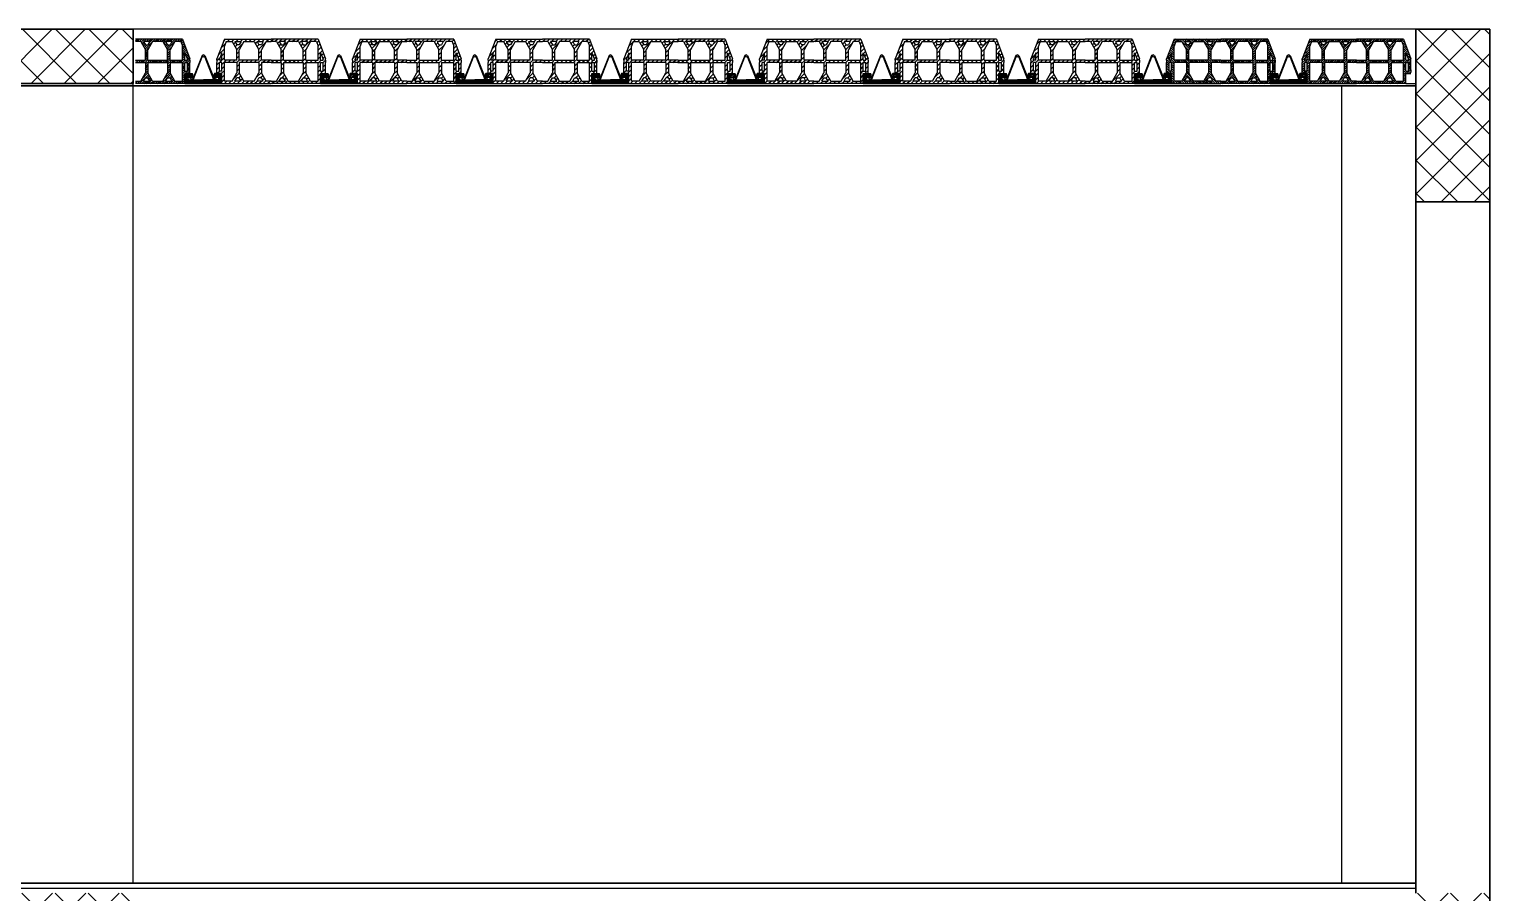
# Model space of a CAD drawing. Header units: millimetres. Extents: x 2329 to 2450, y 1882 to 1940.
# Drawn here: x 2372.71 to 2378.63, y 1919.93 to 1923.43 of the extents above; entities that cross this region are included whole.
import ezdxf

# ---------------------------------------------------------------- set-up
doc = ezdxf.new("R2010")
doc.units = ezdxf.units.MM
doc.layers.add('Fondazione', color=7, linetype='Continuous', lineweight=25)
doc.layers.add('pilastri', color=5, linetype='Continuous', lineweight=30)
for name, color, linetype in [('grigio', 252, 'Continuous'), ('PIGNATTE', 30, 'Continuous'), ('TRAVETT0', 5, 'Continuous')]:
    doc.layers.add(name, color=color, linetype=linetype)

# ---------------------------------------------------------------- blocks, each defined once
blk = doc.blocks.new('mezza pignatta')
at = {"layer": 'PIGNATTE', "linetype": 'Continuous'}
h = blk.add_hatch(dxfattribs=at)
h.set_pattern_fill('ANSI31', color=256, scale=0.002)
h.set_pattern_definition([(45, (0, 0), (-0.00449012806, 0.00449012806), [])])
h.paths.add_polyline_path([(2384.2517, 1920.9977), (2384.0617, 1920.9977), (2384.0617, 1920.9877), (2384.0827, 1920.9877), (2384.1017, 1920.9548), (2384.1017, 1920.9127), (2384.0617, 1920.9127), (2384.0617, 1920.9027), (2384.1017, 1920.9027), (2384.1017, 1920.8605), (2384.0827, 1920.8277), (2384.0617, 1920.8277), (2384.0617, 1920.8177), (2384.2617, 1920.8177), (2384.2617, 1920.8577), (2384.2817, 1920.8577), (2384.2817, 1920.9027), (2384.2817, 1920.9127), (2384.2817, 1920.9177)])
h.paths.add_polyline_path([(2384.1307, 1920.9877), (2384.1727, 1920.9877), (2384.1917, 1920.9548), (2384.1917, 1920.9127), (2384.1117, 1920.9127), (2384.1117, 1920.9548)], flags=16)
h.paths.add_polyline_path([(2384.1017, 1920.9748), (2384.0943, 1920.9877), (2384.1191, 1920.9877), (2384.1117, 1920.9748)], flags=16)
h.paths.add_polyline_path([(2384.1117, 1920.9027), (2384.1917, 1920.9027), (2384.1917, 1920.8605), (2384.1727, 1920.8277), (2384.1307, 1920.8277), (2384.1117, 1920.8605)], flags=16)
h.paths.add_polyline_path([(2384.1843, 1920.9877), (2384.2091, 1920.9877), (2384.2017, 1920.9748), (2384.1917, 1920.9748)], flags=16)
h.paths.add_polyline_path([(2384.2017, 1920.9548), (2384.2207, 1920.9877), (2384.2448, 1920.9877), (2384.2517, 1920.9692), (2384.2517, 1920.9127), (2384.2017, 1920.9127)], flags=16)
h.paths.add_polyline_path([(2384.2017, 1920.9027), (2384.2517, 1920.9027), (2384.2517, 1920.8677), (2384.2517, 1920.8577), (2384.2517, 1920.8277), (2384.2207, 1920.8277), (2384.2017, 1920.8605)], flags=16)
h.paths.add_polyline_path([(2384.1117, 1920.8405), (2384.1191, 1920.8277), (2384.0943, 1920.8277), (2384.1017, 1920.8405)], flags=16)
h.paths.add_polyline_path([(2384.1917, 1920.8405), (2384.2017, 1920.8405), (2384.2091, 1920.8277), (2384.1843, 1920.8277)], flags=16)
h.paths.add_polyline_path([(2384.2617, 1920.9425), (2384.2717, 1920.9158), (2384.2717, 1920.9127), (2384.2617, 1920.9127)], flags=16)
h.paths.add_polyline_path([(2384.2617, 1920.9027), (2384.2717, 1920.9027), (2384.2717, 1920.8677), (2384.2617, 1920.8677)], flags=16)
for p, q in [((2384.2517, 1920.9977), (2384.0617, 1920.9977)), ((2384.0827, 1920.9877), (2384.0617, 1920.9877)), ((2384.0827, 1920.9877), (2384.1017, 1920.9548)), ((2384.1191, 1920.9877), (2384.0943, 1920.9877)), ((2384.0943, 1920.9877), (2384.1017, 1920.9748)), ((2384.1307, 1920.9877), (2384.1117, 1920.9548)), ((2384.1191, 1920.9877), (2384.1117, 1920.9748)), ((2384.1727, 1920.9877), (2384.1307, 1920.9877)), ((2384.1727, 1920.9877), (2384.1917, 1920.9548)), ((2384.2091, 1920.9877), (2384.1843, 1920.9877)), ((2384.1843, 1920.9877), (2384.1917, 1920.9748)), ((2384.2207, 1920.9877), (2384.2017, 1920.9548)), ((2384.2091, 1920.9877), (2384.2017, 1920.9748)), ((2384.2448, 1920.9877), (2384.2207, 1920.9877)), ((2384.2448, 1920.9877), (2384.2517, 1920.9692)), ((2384.2517, 1920.9977), (2384.2817, 1920.9177)), ((2384.1017, 1920.9748), (2384.1117, 1920.9748)), ((2384.1017, 1920.9127), (2384.1017, 1920.9548)), ((2384.1117, 1920.9127), (2384.1117, 1920.9548)), ((2384.1917, 1920.9748), (2384.2017, 1920.9748)), ((2384.1917, 1920.9127), (2384.1917, 1920.9548)), ((2384.2017, 1920.9127), (2384.2017, 1920.9548)), ((2384.2517, 1920.9127), (2384.2517, 1920.9692)), ((2384.2617, 1920.9127), (2384.2617, 1920.9425)), ((2384.2617, 1920.9425), (2384.2717, 1920.9158)), ((2384.0617, 1920.9127), (2384.1017, 1920.9127)), ((2384.0617, 1920.9027), (2384.1017, 1920.9027)), ((2384.1017, 1920.9027), (2384.1017, 1920.8605)), ((2384.1117, 1920.9127), (2384.1917, 1920.9127)), ((2384.1117, 1920.9027), (2384.1917, 1920.9027)), ((2384.1117, 1920.9027), (2384.1117, 1920.8605)), ((2384.1917, 1920.9027), (2384.1917, 1920.8605)), ((2384.2017, 1920.9127), (2384.2517, 1920.9127)), ((2384.2017, 1920.9027), (2384.2517, 1920.9027)), ((2384.2017, 1920.9027), (2384.2017, 1920.8605)), ((2384.2517, 1920.8677), (2384.2517, 1920.9027)), ((2384.2517, 1920.8577), (2384.2517, 1920.8677)), ((2384.2617, 1920.9127), (2384.2717, 1920.9127)), ((2384.2617, 1920.9027), (2384.2717, 1920.9027)), ((2384.2617, 1920.8677), (2384.2617, 1920.9027)), ((2384.2617, 1920.8677), (2384.2717, 1920.8677)), ((2384.2717, 1920.9127), (2384.2717, 1920.9158)), ((2384.2717, 1920.8677), (2384.2717, 1920.9027)), ((2384.2817, 1920.9127), (2384.2817, 1920.9177)), ((2384.2817, 1920.9127), (2384.2817, 1920.9027)), ((2384.2817, 1920.8577), (2384.2817, 1920.9027)), ((2384.0617, 1920.8277), (2384.0827, 1920.8277)), ((2384.0827, 1920.8277), (2384.1017, 1920.8605)), ((2384.0943, 1920.8277), (2384.1017, 1920.8405)), ((2384.0943, 1920.8277), (2384.1191, 1920.8277)), ((2384.1017, 1920.8405), (2384.1117, 1920.8405)), ((2384.1307, 1920.8277), (2384.1117, 1920.8605)), ((2384.1191, 1920.8277), (2384.1117, 1920.8405)), ((2384.1307, 1920.8277), (2384.1727, 1920.8277)), ((2384.1727, 1920.8277), (2384.1917, 1920.8605)), ((2384.1843, 1920.8277), (2384.1917, 1920.8405)), ((2384.1843, 1920.8277), (2384.2091, 1920.8277)), ((2384.1917, 1920.8405), (2384.2017, 1920.8405)), ((2384.2207, 1920.8277), (2384.2017, 1920.8605)), ((2384.2091, 1920.8277), (2384.2017, 1920.8405)), ((2384.2207, 1920.8277), (2384.2517, 1920.8277)), ((2384.2517, 1920.8277), (2384.2517, 1920.8577)), ((2384.2617, 1920.8577), (2384.2817, 1920.8577)), ((2384.2617, 1920.8177), (2384.2617, 1920.8577)), ((2384.2617, 1920.8177), (2384.2617, 1920.8577)), ((2384.2617, 1920.8577), (2384.2817, 1920.8577)), ((2384.2617, 1920.8577), (2384.2817, 1920.8577))]:
    blk.add_line(p, q, dxfattribs=at)
blk.add_lwpolyline([(2384.2617, 1920.8177), (2384.0617, 1920.8177)], dxfattribs=at)
blk = doc.blocks.new('travetto')
at = {"layer": 'TRAVETT0', "linetype": 'Continuous'}
h = blk.add_hatch(dxfattribs=at)
h.set_pattern_fill('STEEL', color=256, scale=0.002)
h.set_pattern_definition([(45, (0.770935, 2.1805917), (-0.00449012806, 0.00449012806), []), (45, (0.770935, 2.1837667), (-0.00449012806, 0.00449012806), [])])
h.paths.add_polyline_path([(2383.7269, 1920.9351), (2383.7269, 1920.8951), (2383.8769, 1920.8951), (2383.8769, 1920.9351), (2383.8469, 1920.9351, 0.357495), (2383.8469, 1920.9201), (2383.8619, 1920.9201, -0.543766), (2383.8619, 1920.9101), (2383.8019, 1920.9101), (2383.7419, 1920.9101, -0.543766), (2383.7419, 1920.9201), (2383.7569, 1920.9201, 0.357495), (2383.7569, 1920.9351)])
at = {"layer": 'PIGNATTE', "linetype": 'Continuous'}
for p, q in [((2383.7269, 1920.9351), (2383.7469, 1920.9351)), ((2383.7269, 1920.8951), (2383.7269, 1920.9351)), ((2383.7269, 1920.9351), (2383.7469, 1920.9351)), ((2383.8769, 1920.9351), (2383.8569, 1920.9351)), ((2383.8769, 1920.9351), (2383.8569, 1920.9351)), ((2383.8769, 1920.8951), (2383.8769, 1920.9351))]:
    blk.add_line(p, q, dxfattribs=at)
at = {"layer": 'TRAVETT0', "linetype": 'Continuous'}
for p, q in [((2383.7961, 1921.0092), (2383.7586, 1920.9139)), ((2383.7986, 1921.0092), (2383.7606, 1920.912)), ((2383.7986, 1921.0092), (2383.7961, 1921.0092)), ((2383.8051, 1921.0092), (2383.8431, 1920.912)), ((2383.8051, 1921.0092), (2383.8076, 1921.0092)), ((2383.8076, 1921.0092), (2383.8451, 1920.9139)), ((2383.7269, 1920.8951), (2383.7269, 1920.9351)), ((2383.7269, 1920.9351), (2383.7569, 1920.9351)), ((2383.8769, 1920.9351), (2383.8469, 1920.9351)), ((2383.8769, 1920.8951), (2383.8769, 1920.9351)), ((2383.7419, 1920.9201), (2383.7569, 1920.9201)), ((2383.7419, 1920.9101), (2383.8019, 1920.9101)), ((2383.7606, 1920.912), (2383.757, 1920.912)), ((2383.8619, 1920.9101), (2383.8019, 1920.9101)), ((2383.8431, 1920.912), (2383.8468, 1920.912)), ((2383.8619, 1920.9201), (2383.8469, 1920.9201))]:
    blk.add_line(p, q, dxfattribs=at)
at = {"layer": 'TRAVETT0'}
blk.add_lwpolyline([(2383.7269, 1920.8951), (2383.8769, 1920.8951)], dxfattribs=at)
at = {"layer": 'TRAVETT0', "linetype": 'Continuous'}
for centre in [(2383.7549, 1920.9152), (2383.8488, 1920.9152)]:
    blk.add_circle(centre, 0.00378, dxfattribs=at)
for centre, radius, start, end in [((2383.8019, 1921.0073), 0.00378, 90, 270), ((2383.8019, 1921.0073), 0.00378, 270, 90), ((2383.7477, 1920.9276), 0.0118, 320.65654, 39.34346), ((2383.856, 1920.9276), 0.0118, 140.65654, 219.34346), ((2383.7451, 1920.9151), 0.00596, 122.92829, 237.07171), ((2383.8586, 1920.9151), 0.00596, 302.92829, 57.07171)]:
    blk.add_arc(centre, radius, start, end, dxfattribs=at)
blk = doc.blocks.new('pignatta')
at = {"layer": 'PIGNATTE', "linetype": 'Continuous'}
h = blk.add_hatch(dxfattribs=at)
h.set_pattern_fill('ANSI31', color=256, scale=0.0039)
h.paths.add_polyline_path([(2384.9072, 1921.3369), (2384.9072, 1921.3319), (2384.9072, 1921.3219), (2384.9072, 1921.2769), (2384.9272, 1921.2769), (2384.9272, 1921.2369), (2385.1272, 1921.2369), (2385.3272, 1921.2369), (2385.3272, 1921.2769), (2385.3472, 1921.2769), (2385.3472, 1921.3219), (2385.3472, 1921.3319), (2385.3472, 1921.3369), (2385.3172, 1921.4169), (2385.1272, 1921.4169), (2384.9372, 1921.4169)])
h.paths.add_polyline_path([(2384.9372, 1921.3884), (2384.9441, 1921.4069), (2384.9682, 1921.4069), (2384.9872, 1921.374), (2384.9872, 1921.3319), (2384.9372, 1921.3319)], flags=16)
h.paths.add_polyline_path([(2384.9272, 1921.3618), (2384.9272, 1921.3319), (2384.9172, 1921.3319), (2384.9172, 1921.3351)], flags=16)
h.paths.add_polyline_path([(2384.9272, 1921.3219), (2384.9272, 1921.2869), (2384.9172, 1921.2869), (2384.9172, 1921.3219)], flags=16)
h.paths.add_polyline_path([(2384.9372, 1921.3219), (2384.9872, 1921.3219), (2384.9872, 1921.2798), (2384.9682, 1921.2469), (2384.9372, 1921.2469), (2384.9372, 1921.2769), (2384.9372, 1921.2869)], flags=16)
h.paths.add_polyline_path([(2384.9798, 1921.4069), (2385.0046, 1921.4069), (2384.9972, 1921.394), (2384.9872, 1921.394)], flags=16)
h.paths.add_polyline_path([(2384.9972, 1921.374), (2385.0162, 1921.4069), (2385.0582, 1921.4069), (2385.0772, 1921.374), (2385.0772, 1921.3319), (2384.9972, 1921.3319)], flags=16)
h.paths.add_polyline_path([(2384.9972, 1921.3219), (2385.0772, 1921.3219), (2385.0772, 1921.2798), (2385.0582, 1921.2469), (2385.0162, 1921.2469), (2384.9972, 1921.2798)], flags=16)
h.paths.add_polyline_path([(2384.9872, 1921.2598), (2384.9972, 1921.2598), (2385.0046, 1921.2469), (2384.9798, 1921.2469)], flags=16)
h.paths.add_polyline_path([(2385.0698, 1921.4069), (2385.0946, 1921.4069), (2385.0872, 1921.394), (2385.0772, 1921.394)], flags=16)
h.paths.add_polyline_path([(2385.0872, 1921.374), (2385.1062, 1921.4069), (2385.1272, 1921.4069), (2385.1482, 1921.4069), (2385.1672, 1921.374), (2385.1672, 1921.3319), (2385.1272, 1921.3319), (2385.0872, 1921.3319)], flags=16)
h.paths.add_polyline_path([(2385.0872, 1921.3219), (2385.1272, 1921.3219), (2385.1672, 1921.3219), (2385.1672, 1921.2798), (2385.1482, 1921.2469), (2385.1272, 1921.2469), (2385.1062, 1921.2469), (2385.0872, 1921.2798)], flags=16)
h.paths.add_polyline_path([(2385.0772, 1921.2598), (2385.0872, 1921.2598), (2385.0946, 1921.2469), (2385.0698, 1921.2469)], flags=16)
h.paths.add_polyline_path([(2385.1598, 1921.4069), (2385.1846, 1921.4069), (2385.1772, 1921.394), (2385.1672, 1921.394)], flags=16)
h.paths.add_polyline_path([(2385.1772, 1921.374), (2385.1962, 1921.4069), (2385.2382, 1921.4069), (2385.2572, 1921.374), (2385.2572, 1921.3319), (2385.1772, 1921.3319)], flags=16)
h.paths.add_polyline_path([(2385.1772, 1921.3219), (2385.2572, 1921.3219), (2385.2572, 1921.2798), (2385.2382, 1921.2469), (2385.1962, 1921.2469), (2385.1772, 1921.2798)], flags=16)
h.paths.add_polyline_path([(2385.1598, 1921.2469), (2385.1672, 1921.2598), (2385.1772, 1921.2598), (2385.1846, 1921.2469)], flags=16)
h.paths.add_polyline_path([(2385.2498, 1921.4069), (2385.2746, 1921.4069), (2385.2672, 1921.394), (2385.2572, 1921.394)], flags=16)
h.paths.add_polyline_path([(2385.2672, 1921.374), (2385.2862, 1921.4069), (2385.3103, 1921.4069), (2385.3172, 1921.3884), (2385.3172, 1921.3319), (2385.2672, 1921.3319)], flags=16)
h.paths.add_polyline_path([(2385.2672, 1921.3219), (2385.3172, 1921.3219), (2385.3172, 1921.2869), (2385.3172, 1921.2769), (2385.3172, 1921.2469), (2385.2862, 1921.2469), (2385.2672, 1921.2798)], flags=16)
h.paths.add_polyline_path([(2385.2498, 1921.2469), (2385.2572, 1921.2598), (2385.2672, 1921.2598), (2385.2746, 1921.2469)], flags=16)
h.paths.add_polyline_path([(2385.3272, 1921.3618), (2385.3372, 1921.3351), (2385.3372, 1921.3319), (2385.3272, 1921.3319)], flags=16)
h.paths.add_polyline_path([(2385.3272, 1921.3219), (2385.3372, 1921.3219), (2385.3372, 1921.2869), (2385.3272, 1921.2869)], flags=16)
for p, q in [((2384.9372, 1921.4169), (2384.9072, 1921.3369)), ((2384.9372, 1921.4169), (2385.1272, 1921.4169)), ((2384.9441, 1921.4069), (2384.9372, 1921.3884)), ((2384.9441, 1921.4069), (2384.9682, 1921.4069)), ((2384.9682, 1921.4069), (2384.9872, 1921.374)), ((2384.9798, 1921.4069), (2385.0046, 1921.4069)), ((2384.9798, 1921.4069), (2384.9872, 1921.394)), ((2385.0162, 1921.4069), (2384.9972, 1921.374)), ((2385.0046, 1921.4069), (2384.9972, 1921.394)), ((2385.0162, 1921.4069), (2385.0582, 1921.4069)), ((2385.0582, 1921.4069), (2385.0772, 1921.374)), ((2385.0698, 1921.4069), (2385.0946, 1921.4069)), ((2385.0698, 1921.4069), (2385.0772, 1921.394)), ((2385.1062, 1921.4069), (2385.0872, 1921.374)), ((2385.0946, 1921.4069), (2385.0872, 1921.394)), ((2385.1062, 1921.4069), (2385.1272, 1921.4069)), ((2385.3172, 1921.4169), (2385.1272, 1921.4169)), ((2385.1482, 1921.4069), (2385.1272, 1921.4069)), ((2385.1482, 1921.4069), (2385.1672, 1921.374)), ((2385.1846, 1921.4069), (2385.1598, 1921.4069)), ((2385.1598, 1921.4069), (2385.1672, 1921.394)), ((2385.1962, 1921.4069), (2385.1772, 1921.374)), ((2385.1846, 1921.4069), (2385.1772, 1921.394)), ((2385.2382, 1921.4069), (2385.1962, 1921.4069)), ((2385.2382, 1921.4069), (2385.2572, 1921.374)), ((2385.2746, 1921.4069), (2385.2498, 1921.4069)), ((2385.2498, 1921.4069), (2385.2572, 1921.394)), ((2385.2862, 1921.4069), (2385.2672, 1921.374)), ((2385.2746, 1921.4069), (2385.2672, 1921.394)), ((2385.3103, 1921.4069), (2385.2862, 1921.4069)), ((2385.3103, 1921.4069), (2385.3172, 1921.3884)), ((2385.3172, 1921.4169), (2385.3472, 1921.3369)), ((2384.9072, 1921.3319), (2384.9072, 1921.3369)), ((2384.9272, 1921.3618), (2384.9172, 1921.3351)), ((2384.9272, 1921.3319), (2384.9272, 1921.3618)), ((2384.9372, 1921.3319), (2384.9372, 1921.3884)), ((2384.9972, 1921.394), (2384.9872, 1921.394)), ((2384.9872, 1921.3319), (2384.9872, 1921.374)), ((2384.9972, 1921.3319), (2384.9972, 1921.374)), ((2385.0872, 1921.394), (2385.0772, 1921.394)), ((2385.0772, 1921.3319), (2385.0772, 1921.374)), ((2385.0872, 1921.3319), (2385.0872, 1921.374)), ((2385.1672, 1921.394), (2385.1772, 1921.394)), ((2385.1672, 1921.3319), (2385.1672, 1921.374)), ((2385.1772, 1921.3319), (2385.1772, 1921.374)), ((2385.2572, 1921.394), (2385.2672, 1921.394)), ((2385.2572, 1921.3319), (2385.2572, 1921.374)), ((2385.2672, 1921.3319), (2385.2672, 1921.374)), ((2385.3172, 1921.3319), (2385.3172, 1921.3884)), ((2385.3272, 1921.3319), (2385.3272, 1921.3618)), ((2385.3272, 1921.3618), (2385.3372, 1921.3351)), ((2385.3472, 1921.3319), (2385.3472, 1921.3369)), ((2384.9072, 1921.3319), (2384.9072, 1921.3219)), ((2384.9072, 1921.2769), (2384.9072, 1921.3219)), ((2384.9172, 1921.3319), (2384.9172, 1921.3351)), ((2384.9272, 1921.3319), (2384.9172, 1921.3319)), ((2384.9172, 1921.2869), (2384.9172, 1921.3219)), ((2384.9272, 1921.3219), (2384.9172, 1921.3219)), ((2384.9272, 1921.2869), (2384.9172, 1921.2869)), ((2384.9272, 1921.2869), (2384.9272, 1921.3219)), ((2384.9872, 1921.3319), (2384.9372, 1921.3319)), ((2384.9872, 1921.3219), (2384.9372, 1921.3219)), ((2384.9372, 1921.2869), (2384.9372, 1921.3219)), ((2384.9372, 1921.2769), (2384.9372, 1921.2869)), ((2384.9682, 1921.2469), (2384.9872, 1921.2798)), ((2384.9872, 1921.3219), (2384.9872, 1921.2798)), ((2385.0772, 1921.3319), (2384.9972, 1921.3319)), ((2385.0772, 1921.3219), (2384.9972, 1921.3219)), ((2384.9972, 1921.3219), (2384.9972, 1921.2798)), ((2385.0162, 1921.2469), (2384.9972, 1921.2798)), ((2385.0582, 1921.2469), (2385.0772, 1921.2798)), ((2385.0772, 1921.3219), (2385.0772, 1921.2798)), ((2385.1272, 1921.3319), (2385.0872, 1921.3319)), ((2385.1272, 1921.3219), (2385.0872, 1921.3219)), ((2385.0872, 1921.3219), (2385.0872, 1921.2798)), ((2385.1062, 1921.2469), (2385.0872, 1921.2798)), ((2385.1272, 1921.3319), (2385.1672, 1921.3319)), ((2385.1272, 1921.3219), (2385.1672, 1921.3219)), ((2385.1482, 1921.2469), (2385.1672, 1921.2798)), ((2385.1672, 1921.3219), (2385.1672, 1921.2798)), ((2385.1772, 1921.3319), (2385.2572, 1921.3319)), ((2385.1772, 1921.3219), (2385.2572, 1921.3219)), ((2385.1772, 1921.3219), (2385.1772, 1921.2798)), ((2385.1962, 1921.2469), (2385.1772, 1921.2798)), ((2385.2382, 1921.2469), (2385.2572, 1921.2798)), ((2385.2572, 1921.3219), (2385.2572, 1921.2798)), ((2385.2672, 1921.3319), (2385.3172, 1921.3319)), ((2385.2672, 1921.3219), (2385.3172, 1921.3219)), ((2385.2672, 1921.3219), (2385.2672, 1921.2798)), ((2385.2862, 1921.2469), (2385.2672, 1921.2798)), ((2385.3172, 1921.2869), (2385.3172, 1921.3219)), ((2385.3172, 1921.2769), (2385.3172, 1921.2869)), ((2385.3272, 1921.3319), (2385.3372, 1921.3319)), ((2385.3272, 1921.3219), (2385.3372, 1921.3219)), ((2385.3272, 1921.2869), (2385.3272, 1921.3219)), ((2385.3272, 1921.2869), (2385.3372, 1921.2869)), ((2385.3372, 1921.3319), (2385.3372, 1921.3351)), ((2385.3372, 1921.2869), (2385.3372, 1921.3219)), ((2385.3472, 1921.3319), (2385.3472, 1921.3219)), ((2385.3472, 1921.2769), (2385.3472, 1921.3219)), ((2384.9272, 1921.2769), (2384.9072, 1921.2769)), ((2384.9272, 1921.2769), (2384.9072, 1921.2769)), ((2384.9272, 1921.2769), (2384.9072, 1921.2769)), ((2384.9272, 1921.2369), (2384.9272, 1921.2769)), ((2384.9272, 1921.2369), (2384.9272, 1921.2769)), ((2384.9372, 1921.2469), (2384.9372, 1921.2769)), ((2384.9682, 1921.2469), (2384.9372, 1921.2469)), ((2384.9798, 1921.2469), (2384.9872, 1921.2598)), ((2385.0046, 1921.2469), (2384.9798, 1921.2469)), ((2384.9972, 1921.2598), (2384.9872, 1921.2598)), ((2385.0046, 1921.2469), (2384.9972, 1921.2598)), ((2385.0582, 1921.2469), (2385.0162, 1921.2469)), ((2385.0698, 1921.2469), (2385.0772, 1921.2598)), ((2385.0946, 1921.2469), (2385.0698, 1921.2469)), ((2385.0872, 1921.2598), (2385.0772, 1921.2598)), ((2385.0946, 1921.2469), (2385.0872, 1921.2598)), ((2385.1272, 1921.2469), (2385.1062, 1921.2469)), ((2385.1272, 1921.2469), (2385.1482, 1921.2469)), ((2385.1598, 1921.2469), (2385.1672, 1921.2598)), ((2385.1598, 1921.2469), (2385.1846, 1921.2469)), ((2385.1672, 1921.2598), (2385.1772, 1921.2598)), ((2385.1846, 1921.2469), (2385.1772, 1921.2598)), ((2385.1962, 1921.2469), (2385.2382, 1921.2469)), ((2385.2498, 1921.2469), (2385.2572, 1921.2598)), ((2385.2498, 1921.2469), (2385.2746, 1921.2469)), ((2385.2572, 1921.2598), (2385.2672, 1921.2598)), ((2385.2746, 1921.2469), (2385.2672, 1921.2598)), ((2385.2862, 1921.2469), (2385.3172, 1921.2469)), ((2385.3172, 1921.2469), (2385.3172, 1921.2769)), ((2385.3272, 1921.2769), (2385.3472, 1921.2769)), ((2385.3272, 1921.2369), (2385.3272, 1921.2769)), ((2385.3272, 1921.2369), (2385.3272, 1921.2769)), ((2385.3272, 1921.2769), (2385.3472, 1921.2769)), ((2385.3272, 1921.2769), (2385.3472, 1921.2769))]:
    blk.add_line(p, q, dxfattribs=at)
for points in [[(2384.9272, 1921.2369), (2385.1272, 1921.2369)], [(2385.3272, 1921.2369), (2385.1272, 1921.2369)]]:
    blk.add_lwpolyline(points, dxfattribs=at)

msp = doc.modelspace()

# ---------------------------------------------------------------- hatches: boundary and pattern name
at = {"layer": 'Fondazione', "true_color": 0x636466}
h = msp.add_hatch(dxfattribs=at)
h.set_pattern_fill('ANSI37', color=251, scale=0.03)
h.paths.add_polyline_path([(2361.5797, 1919.929), (2361.2797, 1919.929), (2361.2797, 1919.229), (2361.5797, 1919.229)])
h.paths.add_polyline_path([(2361.5797, 1923.429), (2361.2797, 1923.429), (2361.2797, 1922.729), (2361.5797, 1922.729)])
h.paths.add_polyline_path([(2367.3797, 1923.429), (2366.7797, 1923.429), (2366.7797, 1923.209), (2367.3797, 1923.209)])
h.paths.add_polyline_path([(2367.3797, 1919.929), (2367.0797, 1919.929), (2367.0797, 1919.709), (2367.3797, 1919.709)])
h.paths.add_polyline_path([(2367.0797, 1919.929), (2366.7797, 1919.929), (2366.7797, 1919.709), (2367.0797, 1919.709)])
h.paths.add_polyline_path([(2373.1297, 1919.929), (2372.8297, 1919.929), (2372.8297, 1919.709), (2373.1297, 1919.709)])
h.paths.add_polyline_path([(2372.8297, 1919.929), (2372.5297, 1919.929), (2372.5297, 1919.709), (2372.8297, 1919.709)])
h.paths.add_polyline_path([(2373.1297, 1923.429), (2372.5297, 1923.429), (2372.5297, 1923.209), (2373.1297, 1923.209)])
h.paths.add_polyline_path([(2378.6297, 1923.429), (2378.3297, 1923.429), (2378.3297, 1922.729), (2378.6297, 1922.729)])
h.paths.add_polyline_path([(2378.6297, 1919.929), (2378.3297, 1919.929), (2378.3297, 1919.229), (2378.6297, 1919.229)])
at = {"layer": 'PIGNATTE', "linetype": 'Continuous'}
h = msp.add_hatch(dxfattribs=at)
h.set_pattern_fill('ANSI31', color=256, scale=0.002)
h.set_pattern_definition([(45, (-5.216254, 1.953498), (-0.00449012806, 0.00449012806), [])])
h.paths.add_polyline_path([(2377.5397, 1923.389), (2377.5397, 1923.379), (2377.5607, 1923.379), (2377.5797, 1923.3461), (2377.5797, 1923.304), (2377.5397, 1923.304), (2377.5397, 1923.294), (2377.5797, 1923.294), (2377.5797, 1923.2519), (2377.5607, 1923.219), (2377.5397, 1923.219), (2377.5397, 1923.209), (2377.7397, 1923.209), (2377.7397, 1923.249), (2377.7597, 1923.249), (2377.7597, 1923.294), (2377.7597, 1923.304), (2377.7597, 1923.309), (2377.7297, 1923.389)])
h.paths.add_polyline_path([(2377.7297, 1923.304), (2377.6797, 1923.304), (2377.6797, 1923.3461), (2377.6987, 1923.379), (2377.7227, 1923.379), (2377.7297, 1923.3605)], flags=16)
h.paths.add_polyline_path([(2377.7397, 1923.3339), (2377.7497, 1923.3072), (2377.7497, 1923.304), (2377.7397, 1923.304)], flags=16)
h.paths.add_polyline_path([(2377.7297, 1923.294), (2377.7297, 1923.259), (2377.7297, 1923.249), (2377.7297, 1923.219), (2377.6987, 1923.219), (2377.6797, 1923.2519), (2377.6797, 1923.294)], flags=16)
h.paths.add_polyline_path([(2377.7397, 1923.294), (2377.7497, 1923.294), (2377.7497, 1923.259), (2377.7397, 1923.259)], flags=16)
h.paths.add_polyline_path([(2377.6797, 1923.3661), (2377.6697, 1923.3661), (2377.6622, 1923.379), (2377.6871, 1923.379)], flags=16)
h.paths.add_polyline_path([(2377.6697, 1923.304), (2377.5897, 1923.304), (2377.5897, 1923.3461), (2377.6087, 1923.379), (2377.6507, 1923.379), (2377.6697, 1923.3461)], flags=16)
h.paths.add_polyline_path([(2377.6697, 1923.294), (2377.6697, 1923.2519), (2377.6507, 1923.219), (2377.6087, 1923.219), (2377.5897, 1923.2519), (2377.5897, 1923.294)], flags=16)
h.paths.add_polyline_path([(2377.6797, 1923.2319), (2377.6871, 1923.219), (2377.6622, 1923.219), (2377.6697, 1923.2319)], flags=16)
h.paths.add_polyline_path([(2377.5971, 1923.379), (2377.5897, 1923.3661), (2377.5797, 1923.3661), (2377.5722, 1923.379)], flags=16)
h.paths.add_polyline_path([(2377.5897, 1923.2319), (2377.5971, 1923.219), (2377.5722, 1923.219), (2377.5797, 1923.2319)], flags=16)
h.paths.add_polyline_path([(2377.8697, 1923.309), (2377.8697, 1923.304), (2377.8697, 1923.294), (2377.8697, 1923.249), (2377.8897, 1923.249), (2377.8897, 1923.209), (2378.0897, 1923.209), (2378.2897, 1923.209), (2378.2897, 1923.249), (2378.3097, 1923.249), (2378.3097, 1923.294), (2378.3097, 1923.304), (2378.3097, 1923.309), (2378.2797, 1923.389), (2378.0897, 1923.389), (2377.8997, 1923.389)])
h.paths.add_polyline_path([(2377.8997, 1923.3605), (2377.9066, 1923.379), (2377.9307, 1923.379), (2377.9497, 1923.3461), (2377.9497, 1923.304), (2377.8997, 1923.304)], flags=16)
h.paths.add_polyline_path([(2377.8897, 1923.3339), (2377.8897, 1923.304), (2377.8797, 1923.304), (2377.8797, 1923.3072)], flags=16)
h.paths.add_polyline_path([(2377.8897, 1923.294), (2377.8897, 1923.259), (2377.8797, 1923.259), (2377.8797, 1923.294)], flags=16)
h.paths.add_polyline_path([(2377.8997, 1923.294), (2377.9497, 1923.294), (2377.9497, 1923.2519), (2377.9307, 1923.219), (2377.8997, 1923.219), (2377.8997, 1923.249), (2377.8997, 1923.259)], flags=16)
h.paths.add_polyline_path([(2377.9422, 1923.379), (2377.9671, 1923.379), (2377.9597, 1923.3661), (2377.9497, 1923.3661)], flags=16)
h.paths.add_polyline_path([(2377.9597, 1923.3461), (2377.9787, 1923.379), (2378.0207, 1923.379), (2378.0397, 1923.3461), (2378.0397, 1923.304), (2377.9597, 1923.304)], flags=16)
h.paths.add_polyline_path([(2377.9597, 1923.294), (2378.0397, 1923.294), (2378.0397, 1923.2519), (2378.0207, 1923.219), (2377.9787, 1923.219), (2377.9597, 1923.2519)], flags=16)
h.paths.add_polyline_path([(2377.9497, 1923.2319), (2377.9597, 1923.2319), (2377.9671, 1923.219), (2377.9422, 1923.219)], flags=16)
h.paths.add_polyline_path([(2378.0322, 1923.379), (2378.0571, 1923.379), (2378.0497, 1923.3661), (2378.0397, 1923.3661)], flags=16)
h.paths.add_polyline_path([(2378.0497, 1923.3461), (2378.0687, 1923.379), (2378.0897, 1923.379), (2378.1107, 1923.379), (2378.1297, 1923.3461), (2378.1297, 1923.304), (2378.0897, 1923.304), (2378.0497, 1923.304)], flags=16)
h.paths.add_polyline_path([(2378.0497, 1923.294), (2378.0897, 1923.294), (2378.1297, 1923.294), (2378.1297, 1923.2519), (2378.1107, 1923.219), (2378.0897, 1923.219), (2378.0687, 1923.219), (2378.0497, 1923.2519)], flags=16)
h.paths.add_polyline_path([(2378.0397, 1923.2319), (2378.0497, 1923.2319), (2378.0571, 1923.219), (2378.0322, 1923.219)], flags=16)
h.paths.add_polyline_path([(2378.1222, 1923.379), (2378.1471, 1923.379), (2378.1397, 1923.3661), (2378.1297, 1923.3661)], flags=16)
h.paths.add_polyline_path([(2378.1397, 1923.3461), (2378.1587, 1923.379), (2378.2007, 1923.379), (2378.2197, 1923.3461), (2378.2197, 1923.304), (2378.1397, 1923.304)], flags=16)
h.paths.add_polyline_path([(2378.1397, 1923.294), (2378.2197, 1923.294), (2378.2197, 1923.2519), (2378.2007, 1923.219), (2378.1587, 1923.219), (2378.1397, 1923.2519)], flags=16)
h.paths.add_polyline_path([(2378.1222, 1923.219), (2378.1297, 1923.2319), (2378.1397, 1923.2319), (2378.1471, 1923.219)], flags=16)
h.paths.add_polyline_path([(2378.2122, 1923.379), (2378.2371, 1923.379), (2378.2297, 1923.3661), (2378.2197, 1923.3661)], flags=16)
h.paths.add_polyline_path([(2378.2297, 1923.3461), (2378.2487, 1923.379), (2378.2727, 1923.379), (2378.2797, 1923.3605), (2378.2797, 1923.304), (2378.2297, 1923.304)], flags=16)
h.paths.add_polyline_path([(2378.2297, 1923.294), (2378.2797, 1923.294), (2378.2797, 1923.259), (2378.2797, 1923.249), (2378.2797, 1923.219), (2378.2487, 1923.219), (2378.2297, 1923.2519)], flags=16)
h.paths.add_polyline_path([(2378.2122, 1923.219), (2378.2197, 1923.2319), (2378.2297, 1923.2319), (2378.2371, 1923.219)], flags=16)
h.paths.add_polyline_path([(2378.2897, 1923.3339), (2378.2997, 1923.3072), (2378.2997, 1923.304), (2378.2897, 1923.304)], flags=16)
h.paths.add_polyline_path([(2378.2897, 1923.294), (2378.2997, 1923.294), (2378.2997, 1923.259), (2378.2897, 1923.259)], flags=16)
at = {"layer": 'TRAVETT0', "linetype": 'Continuous'}
h = msp.add_hatch(dxfattribs=at)
h.set_pattern_fill('STEEL', color=256, scale=0.002)
h.set_pattern_definition([(45, (-5.216254, 4.494482), (-0.00449012806, 0.00449012806), []), (45, (-5.216254, 4.497657), (-0.00449012806, 0.00449012806), [])])
h.paths.add_polyline_path([(2377.7397, 1923.249), (2377.7397, 1923.209), (2377.8897, 1923.209), (2377.8897, 1923.249), (2377.8597, 1923.249, 0.357495), (2377.8597, 1923.234), (2377.8747, 1923.234, -0.543766), (2377.8747, 1923.224), (2377.8147, 1923.224), (2377.7547, 1923.224, -0.543766), (2377.7547, 1923.234), (2377.7697, 1923.234, 0.357495), (2377.7697, 1923.249)])

# ---------------------------------------------------------------- linework, layer by layer
msp.add_line((2378.6297, 1923.429), (2361.2797, 1923.429))
msp.add_line((2378.6297, 1923.429), (2361.2797, 1923.429))
at = {"lineweight": 30}
for points in [[(2378.6297, 1916.429), (2378.6297, 1923.429)], [(2361.5797, 1923.209), (2361.5797, 1923.199), (2378.3297, 1923.199)], [(2361.5797, 1919.949), (2361.5797, 1919.969), (2378.3297, 1919.969)]]:
    msp.add_lwpolyline(points, dxfattribs=at)
for points in [[(2377.7397, 1923.209), (2377.8897, 1923.209)], [(2378.2897, 1923.209), (2378.3297, 1923.209)], [(2361.5797, 1919.929), (2361.5797, 1919.949), (2378.3297, 1919.949)]]:
    msp.add_lwpolyline(points)
at = {"layer": 'grigio'}
for points in [[(2373.1297, 1919.969), (2373.1297, 1923.429)], [(2378.0297, 1919.969), (2378.0297, 1923.199)]]:
    msp.add_lwpolyline(points, dxfattribs=at)
at = {"layer": 'PIGNATTE', "linetype": 'Continuous'}
for p, q in [((2377.7297, 1923.389), (2377.5397, 1923.389)), ((2377.7297, 1923.389), (2377.5397, 1923.389)), ((2377.5607, 1923.379), (2377.5397, 1923.379)), ((2377.5607, 1923.379), (2377.5797, 1923.3461)), ((2377.5971, 1923.379), (2377.5722, 1923.379)), ((2377.5971, 1923.379), (2377.5722, 1923.379)), ((2377.5722, 1923.379), (2377.5797, 1923.3661)), ((2377.5797, 1923.3661), (2377.5897, 1923.3661)), ((2377.5797, 1923.3661), (2377.5897, 1923.3661)), ((2377.6087, 1923.379), (2377.5897, 1923.3461)), ((2377.5971, 1923.379), (2377.5897, 1923.3661)), ((2377.6087, 1923.379), (2377.5897, 1923.3461)), ((2377.5971, 1923.379), (2377.5897, 1923.3661)), ((2377.6507, 1923.379), (2377.6087, 1923.379)), ((2377.6507, 1923.379), (2377.6087, 1923.379)), ((2377.6507, 1923.379), (2377.6697, 1923.3461)), ((2377.6871, 1923.379), (2377.6622, 1923.379)), ((2377.6622, 1923.379), (2377.6697, 1923.3661)), ((2377.6697, 1923.3661), (2377.6797, 1923.3661)), ((2377.6987, 1923.379), (2377.6797, 1923.3461)), ((2377.6871, 1923.379), (2377.6797, 1923.3661)), ((2377.7227, 1923.379), (2377.6987, 1923.379)), ((2377.7227, 1923.379), (2377.7297, 1923.3605)), ((2377.7297, 1923.389), (2377.7597, 1923.309)), ((2377.7297, 1923.304), (2377.7297, 1923.3605)), ((2377.8997, 1923.389), (2377.8697, 1923.309)), ((2377.8997, 1923.389), (2378.0897, 1923.389)), ((2377.9066, 1923.379), (2377.8997, 1923.3605)), ((2377.8997, 1923.304), (2377.8997, 1923.3605)), ((2377.9066, 1923.379), (2377.9307, 1923.379)), ((2377.9307, 1923.379), (2377.9497, 1923.3461)), ((2377.9422, 1923.379), (2377.9671, 1923.379)), ((2377.9422, 1923.379), (2377.9497, 1923.3661)), ((2377.9597, 1923.3661), (2377.9497, 1923.3661)), ((2377.9787, 1923.379), (2377.9597, 1923.3461)), ((2377.9671, 1923.379), (2377.9597, 1923.3661)), ((2377.9787, 1923.379), (2378.0207, 1923.379)), ((2378.0207, 1923.379), (2378.0397, 1923.3461)), ((2378.0322, 1923.379), (2378.0571, 1923.379)), ((2378.0322, 1923.379), (2378.0397, 1923.3661)), ((2378.0497, 1923.3661), (2378.0397, 1923.3661)), ((2378.0687, 1923.379), (2378.0497, 1923.3461)), ((2378.0571, 1923.379), (2378.0497, 1923.3661)), ((2378.0687, 1923.379), (2378.0897, 1923.379)), ((2378.2797, 1923.389), (2378.0897, 1923.389)), ((2378.1107, 1923.379), (2378.0897, 1923.379)), ((2378.1107, 1923.379), (2378.1297, 1923.3461)), ((2378.1471, 1923.379), (2378.1222, 1923.379)), ((2378.1222, 1923.379), (2378.1297, 1923.3661)), ((2378.1297, 1923.3661), (2378.1397, 1923.3661)), ((2378.1587, 1923.379), (2378.1397, 1923.3461)), ((2378.1471, 1923.379), (2378.1397, 1923.3661)), ((2378.2007, 1923.379), (2378.1587, 1923.379)), ((2378.2007, 1923.379), (2378.2197, 1923.3461)), ((2378.2371, 1923.379), (2378.2122, 1923.379)), ((2378.2122, 1923.379), (2378.2197, 1923.3661)), ((2378.2197, 1923.3661), (2378.2297, 1923.3661)), ((2378.2487, 1923.379), (2378.2297, 1923.3461)), ((2378.2371, 1923.379), (2378.2297, 1923.3661)), ((2378.2727, 1923.379), (2378.2487, 1923.379)), ((2378.2727, 1923.379), (2378.2797, 1923.3605)), ((2378.2797, 1923.389), (2378.3097, 1923.309)), ((2378.2797, 1923.304), (2378.2797, 1923.3605)), ((2377.5397, 1923.304), (2377.5797, 1923.304)), ((2377.5397, 1923.294), (2377.5797, 1923.294)), ((2377.5797, 1923.304), (2377.5797, 1923.3461)), ((2377.5797, 1923.294), (2377.5797, 1923.2519)), ((2377.5897, 1923.304), (2377.5897, 1923.3461)), ((2377.5897, 1923.304), (2377.5897, 1923.3461)), ((2377.5897, 1923.304), (2377.6697, 1923.304)), ((2377.5897, 1923.304), (2377.6697, 1923.304)), ((2377.5897, 1923.294), (2377.6697, 1923.294)), ((2377.5897, 1923.294), (2377.5897, 1923.2519)), ((2377.5897, 1923.294), (2377.6697, 1923.294)), ((2377.5897, 1923.294), (2377.5897, 1923.2519)), ((2377.6697, 1923.304), (2377.6697, 1923.3461)), ((2377.6697, 1923.294), (2377.6697, 1923.2519)), ((2377.6797, 1923.304), (2377.6797, 1923.3461)), ((2377.6797, 1923.304), (2377.7297, 1923.304)), ((2377.6797, 1923.294), (2377.7297, 1923.294)), ((2377.6797, 1923.294), (2377.6797, 1923.2519)), ((2377.7297, 1923.259), (2377.7297, 1923.294)), ((2377.7397, 1923.304), (2377.7397, 1923.3339)), ((2377.7397, 1923.3339), (2377.7497, 1923.3072)), ((2377.7397, 1923.304), (2377.7497, 1923.304)), ((2377.7397, 1923.294), (2377.7497, 1923.294)), ((2377.7397, 1923.259), (2377.7397, 1923.294)), ((2377.7497, 1923.304), (2377.7497, 1923.3072)), ((2377.7497, 1923.259), (2377.7497, 1923.294)), ((2377.7597, 1923.304), (2377.7597, 1923.309)), ((2377.7597, 1923.304), (2377.7597, 1923.294)), ((2377.7597, 1923.249), (2377.7597, 1923.294)), ((2377.8697, 1923.304), (2377.8697, 1923.309)), ((2377.8697, 1923.304), (2377.8697, 1923.294)), ((2377.8697, 1923.249), (2377.8697, 1923.294)), ((2377.8897, 1923.3339), (2377.8797, 1923.3072)), ((2377.8797, 1923.304), (2377.8797, 1923.3072)), ((2377.8897, 1923.304), (2377.8797, 1923.304)), ((2377.8797, 1923.259), (2377.8797, 1923.294)), ((2377.8897, 1923.294), (2377.8797, 1923.294)), ((2377.8897, 1923.304), (2377.8897, 1923.3339)), ((2377.8897, 1923.259), (2377.8897, 1923.294)), ((2377.9497, 1923.304), (2377.8997, 1923.304)), ((2377.9497, 1923.294), (2377.8997, 1923.294)), ((2377.8997, 1923.259), (2377.8997, 1923.294)), ((2377.9497, 1923.304), (2377.9497, 1923.3461)), ((2377.9497, 1923.294), (2377.9497, 1923.2519)), ((2377.9597, 1923.304), (2377.9597, 1923.3461)), ((2378.0397, 1923.304), (2377.9597, 1923.304)), ((2378.0397, 1923.294), (2377.9597, 1923.294)), ((2377.9597, 1923.294), (2377.9597, 1923.2519)), ((2378.0397, 1923.304), (2378.0397, 1923.3461)), ((2378.0397, 1923.294), (2378.0397, 1923.2519)), ((2378.0497, 1923.304), (2378.0497, 1923.3461)), ((2378.0897, 1923.304), (2378.0497, 1923.304)), ((2378.0897, 1923.294), (2378.0497, 1923.294)), ((2378.0497, 1923.294), (2378.0497, 1923.2519)), ((2378.0897, 1923.304), (2378.1297, 1923.304)), ((2378.0897, 1923.294), (2378.1297, 1923.294)), ((2378.1297, 1923.304), (2378.1297, 1923.3461)), ((2378.1297, 1923.294), (2378.1297, 1923.2519)), ((2378.1397, 1923.304), (2378.1397, 1923.3461)), ((2378.1397, 1923.304), (2378.2197, 1923.304)), ((2378.1397, 1923.294), (2378.2197, 1923.294)), ((2378.1397, 1923.294), (2378.1397, 1923.2519)), ((2378.2197, 1923.304), (2378.2197, 1923.3461)), ((2378.2197, 1923.294), (2378.2197, 1923.2519)), ((2378.2297, 1923.304), (2378.2297, 1923.3461)), ((2378.2297, 1923.304), (2378.2797, 1923.304)), ((2378.2297, 1923.294), (2378.2797, 1923.294)), ((2378.2297, 1923.294), (2378.2297, 1923.2519)), ((2378.2797, 1923.259), (2378.2797, 1923.294)), ((2378.2897, 1923.304), (2378.2897, 1923.3339)), ((2378.2897, 1923.3339), (2378.2997, 1923.3072)), ((2378.2897, 1923.304), (2378.2997, 1923.304)), ((2378.2897, 1923.294), (2378.2997, 1923.294)), ((2378.2897, 1923.259), (2378.2897, 1923.294)), ((2378.2997, 1923.304), (2378.2997, 1923.3072)), ((2378.2997, 1923.259), (2378.2997, 1923.294)), ((2378.3097, 1923.264), (2378.3097, 1923.309)), ((2377.5607, 1923.219), (2377.5797, 1923.2519)), ((2377.5722, 1923.219), (2377.5797, 1923.2319)), ((2377.5797, 1923.2319), (2377.5897, 1923.2319)), ((2377.5797, 1923.2319), (2377.5897, 1923.2319)), ((2377.6087, 1923.219), (2377.5897, 1923.2519)), ((2377.6087, 1923.219), (2377.5897, 1923.2519)), ((2377.5971, 1923.219), (2377.5897, 1923.2319)), ((2377.5971, 1923.219), (2377.5897, 1923.2319)), ((2377.6507, 1923.219), (2377.6697, 1923.2519)), ((2377.6622, 1923.219), (2377.6697, 1923.2319)), ((2377.6697, 1923.2319), (2377.6797, 1923.2319)), ((2377.6987, 1923.219), (2377.6797, 1923.2519)), ((2377.6871, 1923.219), (2377.6797, 1923.2319)), ((2377.7297, 1923.249), (2377.7297, 1923.259)), ((2377.7297, 1923.219), (2377.7297, 1923.249)), ((2377.7397, 1923.259), (2377.7497, 1923.259)), ((2377.7397, 1923.249), (2377.7597, 1923.249)), ((2377.7397, 1923.209), (2377.7397, 1923.249)), ((2377.7397, 1923.209), (2377.7397, 1923.249)), ((2377.7397, 1923.249), (2377.7597, 1923.249)), ((2377.7397, 1923.249), (2377.7697, 1923.249)), ((2377.8897, 1923.249), (2377.8597, 1923.249)), ((2377.8897, 1923.249), (2377.8697, 1923.249)), ((2377.8897, 1923.249), (2377.8697, 1923.249)), ((2377.8897, 1923.259), (2377.8797, 1923.259)), ((2377.8897, 1923.209), (2377.8897, 1923.249)), ((2377.8897, 1923.209), (2377.8897, 1923.249)), ((2377.8997, 1923.249), (2377.8997, 1923.259)), ((2377.8997, 1923.219), (2377.8997, 1923.249)), ((2377.9307, 1923.219), (2377.9497, 1923.2519)), ((2377.9422, 1923.219), (2377.9497, 1923.2319)), ((2377.9597, 1923.2319), (2377.9497, 1923.2319)), ((2377.9787, 1923.219), (2377.9597, 1923.2519)), ((2377.9671, 1923.219), (2377.9597, 1923.2319)), ((2378.0207, 1923.219), (2378.0397, 1923.2519)), ((2378.0322, 1923.219), (2378.0397, 1923.2319)), ((2378.0497, 1923.2319), (2378.0397, 1923.2319)), ((2378.0687, 1923.219), (2378.0497, 1923.2519)), ((2378.0571, 1923.219), (2378.0497, 1923.2319)), ((2378.1107, 1923.219), (2378.1297, 1923.2519)), ((2378.1222, 1923.219), (2378.1297, 1923.2319)), ((2378.1297, 1923.2319), (2378.1397, 1923.2319)), ((2378.1587, 1923.219), (2378.1397, 1923.2519)), ((2378.1471, 1923.219), (2378.1397, 1923.2319)), ((2378.2007, 1923.219), (2378.2197, 1923.2519)), ((2378.2122, 1923.219), (2378.2197, 1923.2319)), ((2378.2197, 1923.2319), (2378.2297, 1923.2319)), ((2378.2487, 1923.219), (2378.2297, 1923.2519)), ((2378.2371, 1923.219), (2378.2297, 1923.2319)), ((2378.2797, 1923.249), (2378.2797, 1923.259)), ((2378.2797, 1923.219), (2378.2797, 1923.249)), ((2378.2897, 1923.259), (2378.2997, 1923.259)), ((2378.2897, 1923.249), (2378.3097, 1923.249)), ((2378.2897, 1923.209), (2378.2897, 1923.249)), ((2378.2897, 1923.209), (2378.2897, 1923.249)), ((2378.2897, 1923.249), (2378.3097, 1923.249)), ((2378.2897, 1923.249), (2378.3097, 1923.249)), ((2378.3097, 1923.264), (2378.3097, 1923.269)), ((2378.3097, 1923.264), (2378.3097, 1923.254)), ((2377.5397, 1923.219), (2377.5607, 1923.219)), ((2377.5722, 1923.219), (2377.5971, 1923.219)), ((2377.5722, 1923.219), (2377.5971, 1923.219)), ((2377.6087, 1923.219), (2377.6507, 1923.219)), ((2377.6087, 1923.219), (2377.6507, 1923.219)), ((2377.6622, 1923.219), (2377.6871, 1923.219)), ((2377.6987, 1923.219), (2377.7297, 1923.219)), ((2377.9307, 1923.219), (2377.8997, 1923.219)), ((2377.9671, 1923.219), (2377.9422, 1923.219)), ((2378.0207, 1923.219), (2377.9787, 1923.219)), ((2378.0571, 1923.219), (2378.0322, 1923.219)), ((2378.0897, 1923.219), (2378.0687, 1923.219)), ((2378.0897, 1923.219), (2378.1107, 1923.219)), ((2378.1222, 1923.219), (2378.1471, 1923.219)), ((2378.1587, 1923.219), (2378.2007, 1923.219)), ((2378.2122, 1923.219), (2378.2371, 1923.219)), ((2378.2487, 1923.219), (2378.2797, 1923.219))]:
    msp.add_line(p, q, dxfattribs=at)
for points in [[(2377.7397, 1923.209), (2377.5397, 1923.209)], [(2377.7397, 1923.209), (2377.5397, 1923.209)], [(2377.8897, 1923.209), (2378.0897, 1923.209)], [(2378.2897, 1923.209), (2378.0897, 1923.209)]]:
    msp.add_lwpolyline(points, dxfattribs=at)
at = {"layer": 'pilastri'}
for points in [[(2372.5297, 1923.429), (2373.1297, 1923.429), (2373.1297, 1923.209), (2372.5297, 1923.209), (2372.5297, 1923.429)], [(2378.6297, 1923.429), (2378.3297, 1923.429), (2378.3297, 1922.729), (2378.6297, 1922.729), (2378.6297, 1923.429)]]:
    msp.add_lwpolyline(points, dxfattribs=at)
at = {"layer": 'pilastri', "color": 0, "lineweight": 30}
msp.add_lwpolyline([(2378.3297, 1922.729), (2378.3297, 1919.929)], dxfattribs=at)
at = {"layer": 'pilastri', "color": 0, "lineweight": 25}
msp.add_lwpolyline([(2378.6297, 1919.9312), (2378.6297, 1922.729)], dxfattribs=at)
at = {"layer": 'TRAVETT0', "linetype": 'Continuous'}
for p, q in [((2377.8089, 1923.3231), (2377.7714, 1923.2278)), ((2377.8115, 1923.3231), (2377.7734, 1923.2259)), ((2377.8115, 1923.3231), (2377.8089, 1923.3231)), ((2377.8179, 1923.3231), (2377.8559, 1923.2259)), ((2377.8179, 1923.3231), (2377.8204, 1923.3231)), ((2377.8204, 1923.3231), (2377.858, 1923.2278)), ((2377.7547, 1923.234), (2377.7697, 1923.234)), ((2377.8747, 1923.234), (2377.8597, 1923.234)), ((2377.7547, 1923.224), (2377.8147, 1923.224)), ((2377.7734, 1923.2259), (2377.7698, 1923.2259)), ((2377.8747, 1923.224), (2377.8147, 1923.224)), ((2377.8559, 1923.2259), (2377.8596, 1923.2259))]:
    msp.add_line(p, q, dxfattribs=at)
for centre in [(2377.7678, 1923.2291), (2377.8616, 1923.2291)]:
    msp.add_circle(centre, 0.00378, dxfattribs=at)
for centre, radius, start, end in [((2377.8147, 1923.3212), 0.00378, 90, 270), ((2377.8147, 1923.3212), 0.00378, 270, 90), ((2377.7579, 1923.229), 0.00596, 122.92829, 237.07171), ((2377.7605, 1923.2415), 0.0118, 320.65654, 39.34346), ((2377.8688, 1923.2415), 0.0118, 140.65654, 219.34346), ((2377.8714, 1923.229), 0.00596, 302.92829, 57.07171)]:
    msp.add_arc(centre, radius, start, end, dxfattribs=at)

# ---------------------------------------------------------------- block references
at = {"layer": 'pilastri'}
for name, p in [('mezza pignatta', (-10.922, 2.3913)), ('pignatta', (-11.4375, 1.9721)), ('pignatta', (-10.8875, 1.9721)), ('pignatta', (-10.3375, 1.9721)), ('pignatta', (-9.7875, 1.9721)), ('pignatta', (-9.2375, 1.9721)), ('pignatta', (-8.6875, 1.9721)), ('pignatta', (-8.1375, 1.9721)), ('travetto', (-10.3872, 2.3139)), ('travetto', (-9.8372, 2.3139)), ('travetto', (-9.2872, 2.3139)), ('travetto', (-8.7372, 2.3139)), ('travetto', (-8.1872, 2.3139)), ('travetto', (-7.6372, 2.3139)), ('travetto', (-7.0872, 2.3139)), ('travetto', (-6.5372, 2.3139))]:
    msp.add_blockref(name, p, dxfattribs=at)
at = {"layer": 'pilastri', "xscale": -1}
msp.add_blockref('mezza pignatta', (4761.6014, 2.3913), dxfattribs=at)

doc.saveas('drawing.dxf')
